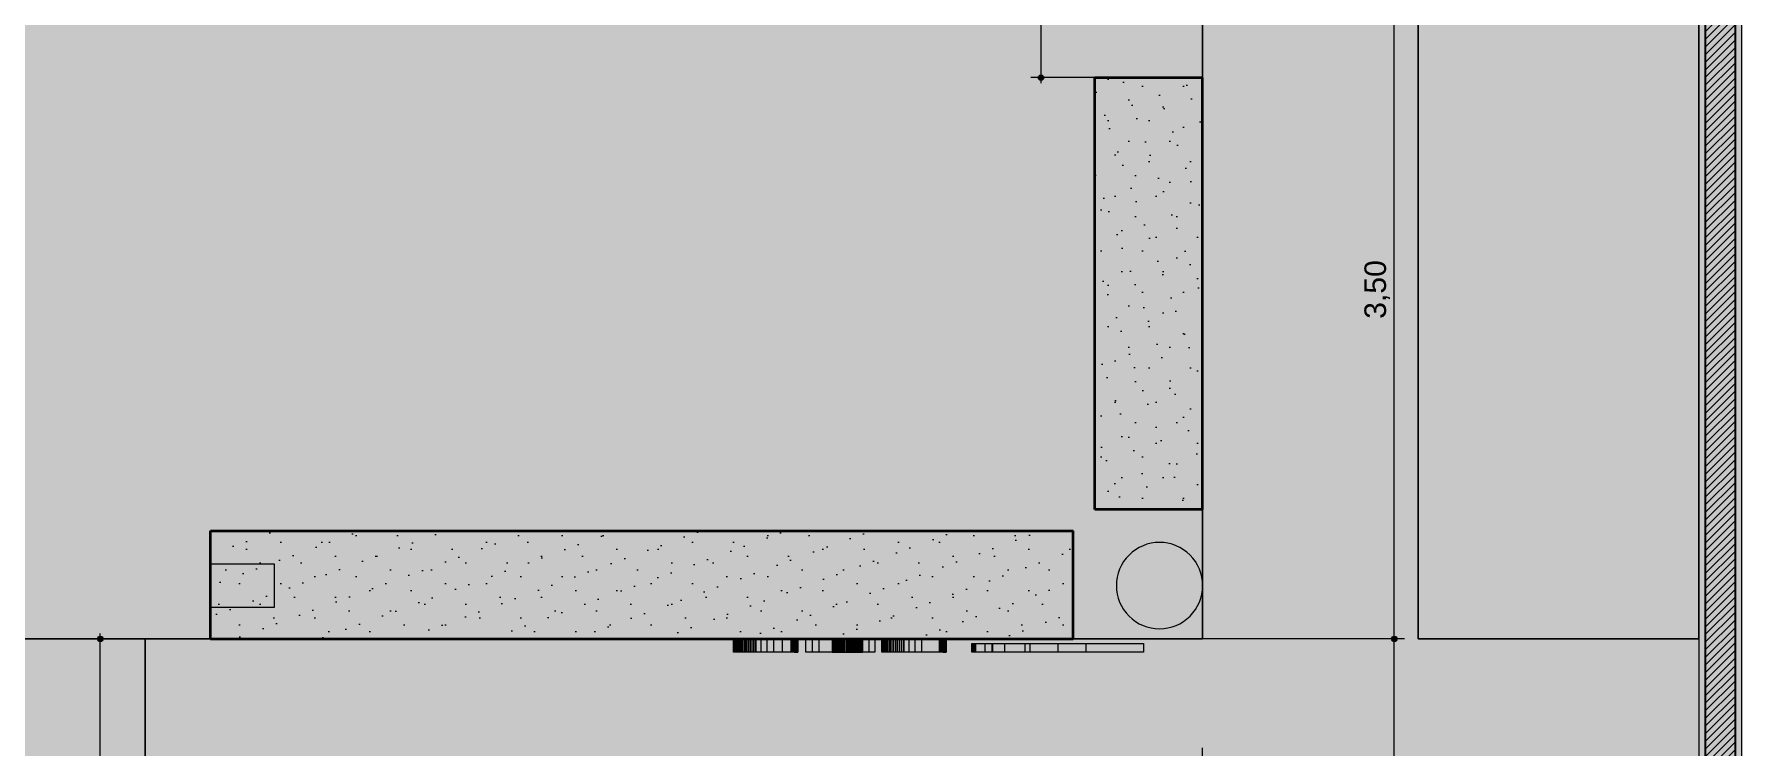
# Model space of a CAD drawing. Header units: metres. Extents: x -77.1 to 22, y -70.6 to -27.7.
# Drawn here: x -49.43 to -41.51, y -60.8 to -57.5 of the extents above; entities that cross this region are included whole.
import ezdxf

# ---------------------------------------------------------------- set-up
doc = ezdxf.new("R2010")
doc.units = ezdxf.units.M
doc.header["$MEASUREMENT"] = 0
for name, color, linetype in [('Concreto moldado in loco_Pilares.IFC Model', 7, 'Continuous'), ('COTAS EXECUTIVO.EXEC', 7, 'Continuous'), ('LAJES.EST', 7, 'Continuous'), ('NOMES.ARQ', 7, 'Continuous'), ('PAREDE CONSTRUIR', 7, 'Continuous'), ('PILARES.EST', 7, 'Continuous'), ('TERRENO.ARQ', 7, 'Continuous')]:
    doc.layers.add(name, color=color, linetype=linetype)
for name, color, linetype, lineweight in [('Concreto moldado in loco_Pilares.IFC Model_Caneta_No__241', 7, 'Continuous', 13), ('Concreto moldado in loco_Pilares.IFC Model_Caneta_No__4', 7, 'Continuous', 20), ('LAJES.EST_Caneta_No__1', 7, 'Continuous', 35), ('LAJES.EST_Caneta_No__241', 7, 'Continuous', 13), ('PAREDE CONSTRUIR_Caneta_No__241', 7, 'Continuous', 13), ('PAREDE CONSTRUIR_Caneta_No__3', 7, 'Continuous', 25), ('PILARES.EST_Caneta_No__4', 7, 'Continuous', 20), ('TERRENO.ARQ_Caneta_No__241', 7, 'Continuous', 13)]:
    doc.layers.add(name, color=color, linetype=linetype, lineweight=lineweight)
for name, color, linetype, lineweight, true_color in [('COTAS EXECUTIVO.EXEC_Caneta_No__25', 7, 'Continuous', 13, 0x982312), ('LAJES.EST_Caneta_No__17', 7, 'Continuous', 0, 0xd4d4d4), ('LAJES.EST_Caneta_No__18', 7, 'Continuous', 0, 0xdfdfdf), ('LAJES.EST_Caneta_No__254', 7, 'Continuous', 0, 0xd1c9ad), ('NOMES.ARQ_Caneta_No__95', 7, 'Continuous', 0, 0xaeaeae), ('ZONA_Caneta_No__56', 7, 'Continuous', 0, 0xffe495)]:
    doc.layers.add(name, color=color, linetype=linetype, lineweight=lineweight, true_color=true_color)
doc.styles.add('ESTILO_GERADO_1', font='arial.ttf')
doc.dimstyles.new('ESTILO_GERADO__1', dxfattribs={"dimtxt": 0.1, "dimasz": 0.0475, "dimexe": 0.18, "dimexo": 0.1, "dimgap": 0, "dimtad": 1, "dimtih": 1, "dimtoh": 1, "dimzin": 0, "dimdsep": 46, "dimtxsty": 'ESTILO_GERADO_1', "dimblk": 'ARROWHEAD_11', "dimblk1": 'ARROWHEAD_11', "dimblk2": 'ARROWHEAD_11', "dimcen": 0.09, "dimclrd": 256, "dimclre": 256, "dimclrt": 256, "dimadec": 0, "dimazin": 0, "dimtfac": 1, "dimtdec": 4, "dimtmove": 0, "dimatfit": 3, "dimfxl": 0, "dimtolj": 1, "dimtzin": 0, "dimarcsym": 0})
doc.dimstyles.new('ESTILO_GERADO__16', dxfattribs={"dimtxt": 0.1, "dimasz": 0.0475, "dimexe": 0.18, "dimexo": 1.170922, "dimgap": 0, "dimtad": 1, "dimzin": 0, "dimdsep": 46, "dimtxsty": 'ESTILO_GERADO_1', "dimblk": 'ARROWHEAD_11', "dimblk1": 'ARROWHEAD_11', "dimblk2": 'ARROWHEAD_11', "dimcen": 0.09, "dimclrd": 256, "dimclre": 256, "dimclrt": 256, "dimadec": 0, "dimazin": 0, "dimtfac": 1, "dimtdec": 4, "dimtmove": 0, "dimatfit": 3, "dimfxl": 0, "dimtolj": 1, "dimtzin": 0, "dimarcsym": 0})
doc.dimstyles.new('ESTILO_GERADO__26', dxfattribs={"dimtxt": 0.1, "dimasz": 0.0475, "dimexe": 0.18, "dimexo": 0.309221, "dimgap": 0, "dimtad": 1, "dimzin": 0, "dimdsep": 46, "dimtxsty": 'ESTILO_GERADO_1', "dimblk": 'ARROWHEAD_11', "dimblk1": 'ARROWHEAD_11', "dimblk2": 'ARROWHEAD_11', "dimcen": 0.09, "dimclrd": 256, "dimclre": 256, "dimclrt": 256, "dimadec": 0, "dimazin": 0, "dimtfac": 1, "dimtdec": 4, "dimtmove": 0, "dimatfit": 3, "dimfxl": 0, "dimtolj": 1, "dimtzin": 0, "dimarcsym": 0})
pattern_1 = [(45, (0, 0.6), (-0.1909188, 0.1909188), [0, -0.18, 0, -0.27]), (110, (0.6, 0.6), (0.253717, 0.09234544), [0, -0.132, 0, -0.228])]

# ---------------------------------------------------------------- blocks, each defined once
blk = doc.blocks.new('BANCO EM CONCRETO')
at = {"layer": 'LAJES.EST_Caneta_No__17', "linetype": 'Continuous', "lineweight": 0, "true_color": 0xd4d4d4}
h = blk.add_hatch(dxfattribs=at)
h.set_pattern_fill('Carpet_0007', color=254, style=0, pattern_type=2)
h.set_pattern_definition([(45, (0, 0.3), (-0.0954594, 0.0954594), [0, -0.09, 0, -0.135]), (110, (0.3, 0.3), (0.1268585, 0.0461727), [0, -0.066, 0, -0.114])])
h.paths.add_polyline_path([(0, 5), (0, 0), (0.5, 0), (0.5, 4.6), (0.5, 5)])
at = {"layer": 'LAJES.EST_Caneta_No__1', "color": 7, "linetype": 'Continuous', "lineweight": 35}
for p, q in [((0, 0), (0, 5)), ((0.5, 5), (0, 5)), ((0.5, 4.6), (0.5, 5)), ((0.5, 0), (0.5, 4.6)), ((0.5, 0), (0, 0))]:
    blk.add_line(p, q, dxfattribs=at)
at = {"layer": 'LAJES.EST_Caneta_No__241', "color": 7, "linetype": 'Continuous', "lineweight": 13, "flags": 128}
blk.add_lwpolyline([(0, 5), (0, 0), (0.5, 0), (0.5, 4.6), (0.5, 5)], close=True, dxfattribs=at)
blk = doc.blocks.new('LOGO SUS SKT proporcional(1)')
at = {"layer": 'NOMES.ARQ_Caneta_No__95', "color": 253, "linetype": 'Continuous', "lineweight": 0, "true_color": 0xaeaeae}
for p, q in [((-0.1514, 1.2082), (-0.1521, 1.2082)), ((-0.1521, 1.2082), (-0.1521, 1.1468)), ((-0.1501, 1.2082), (-0.1514, 1.2082)), ((-0.1514, 1.2082), (-0.1514, 1.1468)), ((-0.148, 1.2082), (-0.1501, 1.2082)), ((-0.1501, 1.2082), (-0.1501, 1.1468)), ((-0.1452, 1.2082), (-0.148, 1.2082)), ((-0.148, 1.2082), (-0.148, 1.1468)), ((-0.1423, 1.2082), (-0.1452, 1.2082)), ((-0.1452, 1.2082), (-0.1452, 1.1468)), ((-0.1389, 1.2082), (-0.1423, 1.2082)), ((-0.1423, 1.2082), (-0.1423, 1.1468)), ((-0.135, 1.2082), (-0.1389, 1.2082)), ((-0.1389, 1.2082), (-0.1389, 1.1468)), ((-0.1306, 1.2082), (-0.135, 1.2082)), ((-0.135, 1.2082), (-0.135, 1.1468)), ((-0.1257, 1.2082), (-0.1306, 1.2082)), ((-0.1306, 1.2082), (-0.1306, 1.1468)), ((-0.1204, 1.2082), (-0.1257, 1.2082)), ((-0.1257, 1.2082), (-0.1257, 1.1468)), ((-0.1147, 1.2082), (-0.1204, 1.2082)), ((-0.1204, 1.2082), (-0.1204, 1.1468)), ((-0.1087, 1.2082), (-0.1147, 1.2082)), ((-0.1147, 1.2082), (-0.1147, 1.1468)), ((-0.1022, 1.2082), (-0.1087, 1.2082)), ((-0.1087, 1.2082), (-0.1087, 1.1468)), ((-0.0955, 1.2082), (-0.1022, 1.2082)), ((-0.1022, 1.2082), (-0.1022, 1.1468)), ((-0.0885, 1.2082), (-0.0955, 1.2082)), ((-0.0955, 1.2082), (-0.0955, 1.1468)), ((-0.0813, 1.2082), (-0.0885, 1.2082)), ((-0.0885, 1.2082), (-0.0885, 1.1468)), ((-0.0739, 1.2082), (-0.0813, 1.2082)), ((-0.0813, 1.2082), (-0.0813, 1.1468)), ((-0.0663, 1.2082), (-0.0739, 1.2082)), ((-0.0739, 1.2082), (-0.0739, 1.1468)), ((-0.0585, 1.2082), (-0.0663, 1.2082)), ((-0.0663, 1.2082), (-0.0663, 1.1468)), ((-0.0507, 1.2082), (-0.0585, 1.2082)), ((-0.0585, 1.2082), (-0.0585, 1.1468)), ((-0.0471, 1.2082), (-0.0507, 1.2082)), ((-0.0507, 1.2082), (-0.0507, 1.1468)), ((-0.0239, 1.2082), (-0.0471, 1.2082)), ((-0.0471, 1.2082), (-0.0471, 1.1468)), ((0.003, 1.2082), (-0.0239, 1.2082)), ((-0.0239, 1.2082), (-0.0239, 1.1468)), ((0.034, 1.2082), (0.003, 1.2082)), ((0.003, 1.2082), (0.003, 1.1468)), ((0.034, 1.2082), (0.034, 1.1468)), ((0.074, 1.2082), (0.034, 1.2082)), ((0.1139, 1.2082), (0.074, 1.2082)), ((0.074, 1.2082), (0.074, 1.1468)), ((0.1148, 1.2082), (0.1139, 1.2082)), ((0.1139, 1.1468), (0.1139, 1.2082)), ((0.1148, 1.1468), (0.1148, 1.2082)), ((0.1186, 1.2082), (0.1148, 1.2082)), ((0.1186, 1.1468), (0.1186, 1.2082)), ((0.1239, 1.2082), (0.1186, 1.2082)), ((0.1239, 1.1468), (0.1239, 1.2082)), ((0.1287, 1.2082), (0.1239, 1.2082)), ((0.1287, 1.2082), (0.1329, 1.2082)), ((0.1287, 1.1468), (0.1287, 1.2082)), ((0.1329, 1.2082), (0.1364, 1.2082)), ((0.1329, 1.1468), (0.1329, 1.2082)), ((0.1364, 1.2082), (0.1393, 1.2082)), ((0.1364, 1.1468), (0.1364, 1.2082)), ((0.1393, 1.2082), (0.1422, 1.2082)), ((0.1393, 1.1468), (0.1393, 1.2082)), ((0.1422, 1.2082), (0.1441, 1.2082)), ((0.1422, 1.1468), (0.1422, 1.2082)), ((0.1441, 1.2082), (0.1449, 1.2082)), ((0.1441, 1.1468), (0.1441, 1.2082)), ((0.1449, 1.1468), (0.1449, 1.2082)), ((0.2133, 1.2082), (0.1824, 1.2082)), ((0.1824, 1.2082), (0.1824, 1.1468)), ((0.2433, 1.2082), (0.2133, 1.2082)), ((0.2133, 1.2082), (0.2133, 1.1468)), ((0.2433, 1.1468), (0.2433, 1.2082)), ((0.3042, 1.2082), (0.2433, 1.2082)), ((0.3042, 1.1468), (0.3042, 1.2082)), ((0.3046, 1.2082), (0.3042, 1.2082)), ((0.3046, 1.2082), (0.3051, 1.2082)), ((0.3046, 1.1468), (0.3046, 1.2082)), ((0.3051, 1.2082), (0.31, 1.2082)), ((0.3051, 1.1468), (0.3051, 1.2082)), ((0.31, 1.2082), (0.3123, 1.2082)), ((0.31, 1.1468), (0.31, 1.2082)), ((0.3123, 1.2082), (0.3148, 1.2082)), ((0.3123, 1.1468), (0.3123, 1.2082)), ((0.3148, 1.2082), (0.3177, 1.2082)), ((0.3148, 1.1468), (0.3148, 1.2082)), ((0.3177, 1.2082), (0.3208, 1.2082)), ((0.3177, 1.1468), (0.3177, 1.2082)), ((0.3208, 1.2082), (0.3242, 1.2082)), ((0.3208, 1.1468), (0.3208, 1.2082)), ((0.3242, 1.2082), (0.3278, 1.2082)), ((0.3242, 1.1468), (0.3242, 1.2082)), ((0.3278, 1.2082), (0.3317, 1.2082)), ((0.3278, 1.1468), (0.3278, 1.2082)), ((0.3317, 1.2082), (0.3358, 1.2082)), ((0.3317, 1.1468), (0.3317, 1.2082)), ((0.3358, 1.2082), (0.3401, 1.2082)), ((0.3358, 1.1468), (0.3358, 1.2082)), ((0.3401, 1.2082), (0.3446, 1.2082)), ((0.3401, 1.1468), (0.3401, 1.2082)), ((0.3446, 1.2082), (0.3493, 1.2082)), ((0.3446, 1.1468), (0.3446, 1.2082)), ((0.3493, 1.2082), (0.354, 1.2082)), ((0.3493, 1.1468), (0.3493, 1.2082)), ((0.354, 1.2082), (0.3607, 1.2082)), ((0.354, 1.1468), (0.354, 1.2082)), ((0.3607, 1.2082), (0.3675, 1.2082)), ((0.3607, 1.1468), (0.3607, 1.2082)), ((0.3675, 1.2082), (0.3744, 1.2082)), ((0.3675, 1.1468), (0.3675, 1.2082)), ((0.3744, 1.2082), (0.3803, 1.2082)), ((0.3744, 1.1468), (0.3744, 1.2082)), ((0.3803, 1.2082), (0.3862, 1.2082)), ((0.3803, 1.2082), (0.3803, 1.1468)), ((0.3862, 1.2082), (0.392, 1.2082)), ((0.3862, 1.2082), (0.3862, 1.1468)), ((0.392, 1.2082), (0.3977, 1.2082)), ((0.392, 1.2082), (0.392, 1.1468)), ((0.3977, 1.2082), (0.4031, 1.2082)), ((0.3977, 1.2082), (0.3977, 1.1468)), ((0.4031, 1.2082), (0.4084, 1.2082)), ((0.4031, 1.2082), (0.4031, 1.1468)), ((0.4084, 1.2082), (0.4134, 1.2082)), ((0.4084, 1.2082), (0.4084, 1.1468)), ((0.4134, 1.2082), (0.4183, 1.2082)), ((0.4134, 1.2082), (0.4134, 1.1468)), ((0.4183, 1.2082), (0.4219, 1.2082)), ((0.4183, 1.2082), (0.4183, 1.1468)), ((0.4219, 1.2082), (0.4252, 1.2082)), ((0.4219, 1.2082), (0.4219, 1.1468)), ((0.4252, 1.2082), (0.4284, 1.2082)), ((0.4252, 1.2082), (0.4252, 1.1468)), ((0.4284, 1.2082), (0.4314, 1.2082)), ((0.4284, 1.2082), (0.4284, 1.1468)), ((0.4314, 1.2082), (0.4342, 1.2082)), ((0.4314, 1.2082), (0.4314, 1.1468)), ((0.4342, 1.2082), (0.4366, 1.2082)), ((0.4342, 1.2082), (0.4342, 1.1468)), ((0.4366, 1.2082), (0.4388, 1.2082)), ((0.4366, 1.2082), (0.4366, 1.1468)), ((0.4388, 1.2082), (0.4408, 1.2082)), ((0.4388, 1.2082), (0.4388, 1.1468)), ((0.4408, 1.2082), (0.4424, 1.2082)), ((0.4408, 1.2082), (0.4408, 1.1468)), ((0.4424, 1.2082), (0.4438, 1.2082)), ((0.4424, 1.2082), (0.4424, 1.1468)), ((0.4438, 1.2082), (0.4445, 1.2082)), ((0.4438, 1.2082), (0.4438, 1.1468)), ((0.4445, 1.2082), (0.445, 1.2082)), ((0.4445, 1.2082), (0.4445, 1.1468)), ((0.445, 1.2082), (0.4452, 1.2082)), ((0.445, 1.2082), (0.445, 1.1468)), ((0.4452, 1.2082), (0.4458, 1.2082)), ((0.4452, 1.2082), (0.4452, 1.1468)), ((0.4458, 1.2082), (0.4462, 1.2082)), ((0.4458, 1.2082), (0.4458, 1.1468)), ((0.4463, 1.2082), (0.4462, 1.2082)), ((0.4462, 1.2082), (0.4462, 1.1468)), ((0.4744, 1.2082), (0.4463, 1.2082)), ((0.4463, 1.2082), (0.4463, 1.1468)), ((0.4744, 1.1468), (0.4744, 1.2082)), ((0.5024, 1.2082), (0.4744, 1.2082)), ((0.5024, 1.1468), (0.5024, 1.2082)), ((0.5357, 1.2082), (0.5355, 1.2082)), ((0.5355, 1.2082), (0.5355, 1.1468)), ((0.5363, 1.2082), (0.5357, 1.2082)), ((0.5357, 1.2082), (0.5357, 1.1468)), ((0.5375, 1.2082), (0.5363, 1.2082)), ((0.5363, 1.2082), (0.5363, 1.1468)), ((0.539, 1.2082), (0.5375, 1.2082)), ((0.5375, 1.2082), (0.5375, 1.1468)), ((0.541, 1.2082), (0.539, 1.2082)), ((0.539, 1.2082), (0.539, 1.1468)), ((0.5467, 1.2082), (0.541, 1.2082)), ((0.541, 1.2082), (0.541, 1.1468)), ((0.5511, 1.2082), (0.5467, 1.2082)), ((0.5467, 1.2082), (0.5467, 1.1468)), ((0.5563, 1.2082), (0.5511, 1.2082)), ((0.5511, 1.2082), (0.5511, 1.1468)), ((0.5621, 1.2082), (0.5563, 1.2082)), ((0.5563, 1.2082), (0.5563, 1.1468)), ((0.5686, 1.2082), (0.5621, 1.2082)), ((0.5621, 1.2082), (0.5621, 1.1468)), ((0.5757, 1.2082), (0.5686, 1.2082)), ((0.5686, 1.2082), (0.5686, 1.1468)), ((0.5833, 1.2082), (0.5757, 1.2082)), ((0.5757, 1.2082), (0.5757, 1.1468)), ((0.5913, 1.2082), (0.5833, 1.2082)), ((0.5833, 1.2082), (0.5833, 1.1468)), ((0.5997, 1.2082), (0.5913, 1.2082)), ((0.5913, 1.2082), (0.5913, 1.1468)), ((0.6085, 1.2082), (0.5997, 1.2082)), ((0.5997, 1.2082), (0.5997, 1.1468)), ((0.6174, 1.2082), (0.6085, 1.2082)), ((0.6085, 1.2082), (0.6085, 1.1468)), ((0.6265, 1.2082), (0.6174, 1.2082)), ((0.6174, 1.2082), (0.6174, 1.1468)), ((0.6358, 1.2082), (0.6265, 1.2082)), ((0.6265, 1.2082), (0.6265, 1.1468)), ((0.6394, 1.2082), (0.6358, 1.2082)), ((0.6358, 1.2082), (0.6358, 1.1468)), ((0.6626, 1.2082), (0.6394, 1.2082)), ((0.6394, 1.2082), (0.6394, 1.1468)), ((0.6895, 1.2082), (0.6626, 1.2082)), ((0.6626, 1.2082), (0.6626, 1.1468)), ((0.7205, 1.2082), (0.6895, 1.2082)), ((0.6895, 1.2082), (0.6895, 1.1468)), ((0.8004, 1.2082), (0.7205, 1.2082)), ((0.7205, 1.2082), (0.7205, 1.1468)), ((0.8009, 1.2082), (0.8004, 1.2082)), ((0.8004, 1.1468), (0.8004, 1.2082)), ((0.8009, 1.1468), (0.8009, 1.2082)), ((0.8061, 1.2082), (0.8009, 1.2082)), ((0.8061, 1.1468), (0.8061, 1.2082)), ((0.8108, 1.2082), (0.8061, 1.2082)), ((0.8108, 1.1468), (0.8108, 1.2082)), ((0.8154, 1.2082), (0.8108, 1.2082)), ((0.8154, 1.1468), (0.8154, 1.2082)), ((0.8194, 1.2082), (0.8154, 1.2082)), ((0.8194, 1.2082), (0.8229, 1.2082)), ((0.8194, 1.1468), (0.8194, 1.2082)), ((0.8229, 1.2082), (0.8275, 1.2082)), ((0.8229, 1.1468), (0.8229, 1.2082)), ((0.8275, 1.2082), (0.8309, 1.2082)), ((0.8275, 1.1468), (0.8275, 1.2082)), ((0.8309, 1.2082), (0.8322, 1.2082)), ((0.8309, 1.1468), (0.8309, 1.2082)), ((0.8322, 1.2082), (0.8329, 1.2082)), ((0.8322, 1.1468), (0.8322, 1.2082)), ((0.8329, 1.2082), (0.8337, 1.2082)), ((0.8329, 1.1468), (0.8329, 1.2082)), ((0.8337, 1.1468), (0.8337, 1.2082)), ((0.952, 1.2082), (0.9521, 1.2082)), ((0.952, 1.2082), (0.952, 1.2082)), ((0.9522, 1.2082), (0.9521, 1.2082)), ((0.9523, 1.2082), (0.9522, 1.2082)), ((0.9524, 1.2082), (0.9523, 1.2082)), ((0.9573, 1.2082), (0.9524, 1.2082)), ((0.9524, 1.2082), (0.9524, 1.1676)), ((0.9573, 1.1676), (0.9573, 1.2082)), ((0.9628, 1.2082), (0.9573, 1.2082)), ((0.9694, 1.2082), (0.9628, 1.2082)), ((0.9628, 1.1676), (0.9628, 1.2082)), ((1.0122, 1.2082), (0.9694, 1.2082)), ((0.9694, 1.1676), (0.9694, 1.2082)), ((1.0122, 1.1676), (1.0122, 1.2082)), ((1.0473, 1.2082), (1.0122, 1.2082)), ((1.0473, 1.2082), (1.0473, 1.2082)), ((1.0473, 1.2082), (1.0473, 1.1676)), ((1.0473, 1.2082), (1.0473, 1.2082)), ((1.0473, 1.2082), (1.0473, 1.1676)), ((1.0473, 1.2082), (1.0473, 1.2082)), ((1.0473, 1.2082), (1.0473, 1.1676)), ((1.0473, 1.2082), (1.0473, 1.2082)), ((1.0473, 1.2082), (1.0473, 1.1676)), ((1.0474, 1.2082), (1.0473, 1.2082)), ((1.0473, 1.2082), (1.0473, 1.1676)), ((1.0474, 1.2082), (1.0474, 1.2082)), ((1.0474, 1.2082), (1.0474, 1.1676)), ((1.0474, 1.2082), (1.0474, 1.2082)), ((1.0474, 1.2082), (1.0474, 1.1676)), ((1.0474, 1.2082), (1.0474, 1.2082)), ((1.0474, 1.2082), (1.0474, 1.1676)), ((1.0474, 1.2082), (1.0474, 1.2082)), ((1.0474, 1.2082), (1.0474, 1.1676)), ((1.0475, 1.2082), (1.0474, 1.2082)), ((1.0474, 1.2082), (1.0474, 1.1676)), ((1.0474, 1.2082), (1.0474, 1.2082)), ((1.0474, 1.2082), (1.0474, 1.1676)), ((1.0475, 1.2082), (1.0475, 1.2082)), ((1.0475, 1.2082), (1.0475, 1.1676)), ((1.0475, 1.2082), (1.0475, 1.2082)), ((1.0475, 1.2082), (1.0475, 1.1676)), ((1.0476, 1.2082), (1.0475, 1.2082)), ((1.0475, 1.2082), (1.0475, 1.1676)), ((1.0475, 1.2082), (1.0475, 1.2082)), ((1.0475, 1.2082), (1.0475, 1.1676)), ((1.0475, 1.2082), (1.0475, 1.2082)), ((1.0475, 1.2082), (1.0475, 1.1676)), ((1.0477, 1.2082), (1.0476, 1.2082)), ((1.0476, 1.2082), (1.0476, 1.1676)), ((1.0476, 1.2082), (1.0476, 1.2082)), ((1.0476, 1.2082), (1.0476, 1.1676)), ((1.0476, 1.2082), (1.0476, 1.2082)), ((1.0476, 1.2082), (1.0476, 1.1676)), ((1.0476, 1.1676), (1.0476, 1.2082)), ((1.0476, 1.2082), (1.0476, 1.2082)), ((1.1053, 1.2082), (1.0477, 1.2082)), ((1.0477, 1.2082), (1.0477, 1.1676)), ((1.2003, 1.2082), (1.1053, 1.2082)), ((1.1053, 1.2082), (1.1053, 1.1676)), ((1.2227, 1.2082), (1.2003, 1.2082)), ((1.2003, 1.2082), (1.2003, 1.1676)), ((1.3519, 1.2082), (1.2227, 1.2082)), ((1.2227, 1.2082), (1.2227, 1.1676)), ((1.3519, 1.1676), (1.3519, 1.2082)), ((1.4812, 1.2082), (1.3519, 1.2082)), ((1.4812, 1.1676), (1.4812, 1.2082)), ((1.7479, 1.2082), (1.4812, 1.2082)), ((1.7479, 1.1676), (1.7479, 1.2082)), ((-0.1521, 1.1468), (-0.1514, 1.1468)), ((-0.1514, 1.1468), (-0.1501, 1.1468)), ((-0.1501, 1.1468), (-0.148, 1.1468)), ((-0.148, 1.1468), (-0.1452, 1.1468)), ((-0.1452, 1.1468), (-0.1423, 1.1468)), ((-0.1423, 1.1468), (-0.1389, 1.1468)), ((-0.1389, 1.1468), (-0.135, 1.1468)), ((-0.135, 1.1468), (-0.1306, 1.1468)), ((-0.1306, 1.1468), (-0.1257, 1.1468)), ((-0.1257, 1.1468), (-0.1204, 1.1468)), ((-0.1204, 1.1468), (-0.1147, 1.1468)), ((-0.1147, 1.1468), (-0.1087, 1.1468)), ((-0.1087, 1.1468), (-0.1022, 1.1468)), ((-0.1022, 1.1468), (-0.0955, 1.1468)), ((-0.0955, 1.1468), (-0.0885, 1.1468)), ((-0.0885, 1.1468), (-0.0813, 1.1468)), ((-0.0813, 1.1468), (-0.0739, 1.1468)), ((-0.0739, 1.1468), (-0.0663, 1.1468)), ((-0.0663, 1.1468), (-0.0585, 1.1468)), ((-0.0585, 1.1468), (-0.0507, 1.1468)), ((-0.0507, 1.1468), (-0.0471, 1.1468)), ((-0.0471, 1.1468), (-0.0239, 1.1468)), ((-0.0239, 1.1468), (0.003, 1.1468)), ((0.003, 1.1468), (0.034, 1.1468)), ((0.034, 1.1468), (0.074, 1.1468)), ((0.074, 1.1468), (0.1139, 1.1468)), ((0.1139, 1.1468), (0.1148, 1.1468)), ((0.1148, 1.1468), (0.1186, 1.1468)), ((0.1186, 1.1468), (0.1239, 1.1468)), ((0.1239, 1.1468), (0.1287, 1.1468)), ((0.1329, 1.1468), (0.1287, 1.1468)), ((0.1364, 1.1468), (0.1329, 1.1468)), ((0.1393, 1.1468), (0.1364, 1.1468)), ((0.1422, 1.1468), (0.1393, 1.1468)), ((0.1441, 1.1468), (0.1422, 1.1468)), ((0.1449, 1.1468), (0.1441, 1.1468)), ((0.1824, 1.1468), (0.2133, 1.1468)), ((0.2133, 1.1468), (0.2433, 1.1468)), ((0.2433, 1.1468), (0.3042, 1.1468)), ((0.3042, 1.1468), (0.3046, 1.1468)), ((0.3051, 1.1468), (0.3046, 1.1468)), ((0.31, 1.1468), (0.3051, 1.1468)), ((0.3123, 1.1468), (0.31, 1.1468)), ((0.3148, 1.1468), (0.3123, 1.1468)), ((0.3177, 1.1468), (0.3148, 1.1468)), ((0.3208, 1.1468), (0.3177, 1.1468)), ((0.3242, 1.1468), (0.3208, 1.1468)), ((0.3278, 1.1468), (0.3242, 1.1468)), ((0.3317, 1.1468), (0.3278, 1.1468)), ((0.3358, 1.1468), (0.3317, 1.1468)), ((0.3401, 1.1468), (0.3358, 1.1468)), ((0.3446, 1.1468), (0.3401, 1.1468)), ((0.3493, 1.1468), (0.3446, 1.1468)), ((0.354, 1.1468), (0.3493, 1.1468)), ((0.3607, 1.1468), (0.354, 1.1468)), ((0.3675, 1.1468), (0.3607, 1.1468)), ((0.3744, 1.1468), (0.3675, 1.1468)), ((0.3803, 1.1468), (0.3744, 1.1468)), ((0.3862, 1.1468), (0.3803, 1.1468)), ((0.392, 1.1468), (0.3862, 1.1468)), ((0.3977, 1.1468), (0.392, 1.1468)), ((0.4031, 1.1468), (0.3977, 1.1468)), ((0.4084, 1.1468), (0.4031, 1.1468)), ((0.4134, 1.1468), (0.4084, 1.1468)), ((0.4183, 1.1468), (0.4134, 1.1468)), ((0.4219, 1.1468), (0.4183, 1.1468)), ((0.4252, 1.1468), (0.4219, 1.1468)), ((0.4284, 1.1468), (0.4252, 1.1468)), ((0.4314, 1.1468), (0.4284, 1.1468)), ((0.4342, 1.1468), (0.4314, 1.1468)), ((0.4366, 1.1468), (0.4342, 1.1468)), ((0.4388, 1.1468), (0.4366, 1.1468)), ((0.4408, 1.1468), (0.4388, 1.1468)), ((0.4424, 1.1468), (0.4408, 1.1468)), ((0.4438, 1.1468), (0.4424, 1.1468)), ((0.4445, 1.1468), (0.4438, 1.1468)), ((0.445, 1.1468), (0.4445, 1.1468)), ((0.4452, 1.1468), (0.445, 1.1468)), ((0.4458, 1.1468), (0.4452, 1.1468)), ((0.4462, 1.1468), (0.4458, 1.1468)), ((0.4462, 1.1468), (0.4463, 1.1468)), ((0.4463, 1.1468), (0.4744, 1.1468)), ((0.4744, 1.1468), (0.5024, 1.1468)), ((0.5355, 1.1468), (0.5357, 1.1468)), ((0.5357, 1.1468), (0.5363, 1.1468)), ((0.5363, 1.1468), (0.5375, 1.1468)), ((0.5375, 1.1468), (0.539, 1.1468)), ((0.539, 1.1468), (0.541, 1.1468)), ((0.541, 1.1468), (0.5467, 1.1468)), ((0.5467, 1.1468), (0.5511, 1.1468)), ((0.5511, 1.1468), (0.5563, 1.1468)), ((0.5563, 1.1468), (0.5621, 1.1468)), ((0.5621, 1.1468), (0.5686, 1.1468)), ((0.5686, 1.1468), (0.5757, 1.1468)), ((0.5757, 1.1468), (0.5833, 1.1468)), ((0.5833, 1.1468), (0.5913, 1.1468)), ((0.5913, 1.1468), (0.5997, 1.1468)), ((0.5997, 1.1468), (0.6085, 1.1468)), ((0.6085, 1.1468), (0.6174, 1.1468)), ((0.6174, 1.1468), (0.6265, 1.1468)), ((0.6265, 1.1468), (0.6358, 1.1468)), ((0.6358, 1.1468), (0.6394, 1.1468)), ((0.6394, 1.1468), (0.6626, 1.1468)), ((0.6626, 1.1468), (0.6895, 1.1468)), ((0.6895, 1.1468), (0.7205, 1.1468)), ((0.7205, 1.1468), (0.8004, 1.1468)), ((0.8004, 1.1468), (0.8009, 1.1468)), ((0.8009, 1.1468), (0.8061, 1.1468)), ((0.8061, 1.1468), (0.8108, 1.1468)), ((0.8108, 1.1468), (0.8154, 1.1468)), ((0.8154, 1.1468), (0.8194, 1.1468)), ((0.8229, 1.1468), (0.8194, 1.1468)), ((0.8275, 1.1468), (0.8229, 1.1468)), ((0.8309, 1.1468), (0.8275, 1.1468)), ((0.8322, 1.1468), (0.8309, 1.1468)), ((0.8329, 1.1468), (0.8322, 1.1468)), ((0.8337, 1.1468), (0.8329, 1.1468)), ((0.9524, 1.1676), (0.9573, 1.1676)), ((0.9573, 1.1676), (0.9628, 1.1676)), ((0.9628, 1.1676), (0.9694, 1.1676)), ((0.9694, 1.1676), (1.0122, 1.1676)), ((1.0122, 1.1676), (1.0473, 1.1676)), ((1.0473, 1.1676), (1.0473, 1.1676)), ((1.0473, 1.1676), (1.0473, 1.1676)), ((1.0473, 1.1676), (1.0473, 1.1676)), ((1.0473, 1.1676), (1.0473, 1.1676)), ((1.0473, 1.1676), (1.0474, 1.1676)), ((1.0474, 1.1676), (1.0474, 1.1676)), ((1.0474, 1.1676), (1.0474, 1.1676)), ((1.0474, 1.1676), (1.0474, 1.1676)), ((1.0474, 1.1676), (1.0474, 1.1676)), ((1.0474, 1.1676), (1.0475, 1.1676)), ((1.0474, 1.1676), (1.0474, 1.1676)), ((1.0475, 1.1676), (1.0475, 1.1676)), ((1.0475, 1.1676), (1.0475, 1.1676)), ((1.0475, 1.1676), (1.0476, 1.1676)), ((1.0475, 1.1676), (1.0475, 1.1676)), ((1.0475, 1.1676), (1.0475, 1.1676)), ((1.0476, 1.1676), (1.0477, 1.1676)), ((1.0476, 1.1676), (1.0476, 1.1676)), ((1.0476, 1.1676), (1.0476, 1.1676)), ((1.0476, 1.1676), (1.0476, 1.1676)), ((1.0477, 1.1676), (1.1053, 1.1676)), ((1.1053, 1.1676), (1.2003, 1.1676)), ((1.2003, 1.1676), (1.2227, 1.1676)), ((1.2227, 1.1676), (1.3519, 1.1676)), ((1.3519, 1.1676), (1.4812, 1.1676)), ((1.4812, 1.1676), (1.7479, 1.1676))]:
    blk.add_line(p, q, dxfattribs=at)
blk = doc.blocks.new('*D634')
at = {"layer": 'COTAS EXECUTIVO.EXEC_Caneta_No__25', "linetype": 'Continuous', "lineweight": 13, "true_color": 0x982312}
for points in [[(-43.1378, -60.3006), (-43.1369, -60.3054), (-43.1342, -60.3094), (-43.1301, -60.3121), (-43.1253, -60.3131), (-43.1205, -60.3121), (-43.1165, -60.3094), (-43.1138, -60.3054), (-43.1128, -60.3006), (-43.1138, -60.2958), (-43.1165, -60.2917), (-43.1205, -60.289), (-43.1253, -60.2881), (-43.1301, -60.289), (-43.1342, -60.2917), (-43.1369, -60.2958)], [(-43.1378, -67.1016), (-43.1369, -67.1064), (-43.1342, -67.1104), (-43.1301, -67.1131), (-43.1253, -67.1141), (-43.1205, -67.1131), (-43.1165, -67.1104), (-43.1138, -67.1064), (-43.1128, -67.1016), (-43.1138, -67.0968), (-43.1165, -67.0927), (-43.1205, -67.09), (-43.1253, -67.0891), (-43.1301, -67.09), (-43.1342, -67.0927), (-43.1369, -67.0968)]]:
    blk.add_hatch(color=24, dxfattribs=at).paths.add_polyline_path(points)
at = {"layer": 'COTAS EXECUTIVO.EXEC_Caneta_No__25', "color": 24, "linetype": 'Continuous', "lineweight": 13, "true_color": 0x982312}
for p, q in [((-43.1378, -60.3006), (-44.2963, -60.3006)), ((-43.1253, -67.0891), (-43.1253, -60.3131)), ((-43.0785, -60.3006), (-43.1128, -60.3006)), ((-43.1378, -67.1016), (-44.2963, -67.1016)), ((-43.1253, -67.1266), (-43.1253, -67.1141)), ((-43.0785, -67.1016), (-43.1128, -67.1016))]:
    blk.add_line(p, q, dxfattribs=at)
for centre in [(-43.1253, -60.3006), (-43.1253, -67.1016)]:
    blk.add_circle(centre, 0.0125, dxfattribs=at)
at = {"layer": 'COTAS EXECUTIVO.EXEC_Caneta_No__25', "color": 24, "lineweight": 13, "true_color": 0x982312, "insert": (-43.1453, -63.8345), "char_height": 0.1, "attachment_point": 7, "rotation": 90, "style": 'ESTILO_GERADO_1'}
blk.add_mtext('\\A1;{\\pql;\\fArial|b0|i0|c0|p0;\\W1.000000;6,80}', dxfattribs=at)
blk = doc.blocks.new('ARROWHEAD_11')
at = {"color": 0, "linetype": 'Continuous', "lineweight": 0}
blk.add_line((0, 0), (-1, 0), dxfattribs=at)
at = {"color": 0, "linetype": 'Continuous', "lineweight": 0, "const_width": 0.25, "flags": 128}
blk.add_lwpolyline([(-0.125, 0, 1), (0.125, 0, 1)], format="xyb", close=True, dxfattribs=at)
blk = doc.blocks.new('*D635')
at = {"layer": 'COTAS EXECUTIVO.EXEC_Caneta_No__25', "linetype": 'Continuous', "lineweight": 13, "true_color": 0x982312}
for points in [[(-43.1378, -56.8006), (-43.1369, -56.8054), (-43.1342, -56.8094), (-43.1301, -56.8121), (-43.1253, -56.8131), (-43.1205, -56.8121), (-43.1165, -56.8094), (-43.1138, -56.8054), (-43.1128, -56.8006), (-43.1138, -56.7958), (-43.1165, -56.7917), (-43.1205, -56.789), (-43.1253, -56.7881), (-43.1301, -56.789), (-43.1342, -56.7917), (-43.1369, -56.7958)], [(-43.1378, -60.3006), (-43.1369, -60.3054), (-43.1342, -60.3094), (-43.1301, -60.3121), (-43.1253, -60.3131), (-43.1205, -60.3121), (-43.1165, -60.3094), (-43.1138, -60.3054), (-43.1128, -60.3006), (-43.1138, -60.2958), (-43.1165, -60.2917), (-43.1205, -60.289), (-43.1253, -60.2881), (-43.1301, -60.289), (-43.1342, -60.2917), (-43.1369, -60.2958)]]:
    blk.add_hatch(color=24, dxfattribs=at).paths.add_polyline_path(points)
at = {"layer": 'COTAS EXECUTIVO.EXEC_Caneta_No__25', "color": 24, "linetype": 'Continuous', "lineweight": 13, "true_color": 0x982312}
for p, q in [((-43.1378, -56.8006), (-44.2963, -56.8006)), ((-43.1253, -60.2881), (-43.1253, -56.8131)), ((-43.0785, -56.8006), (-43.1128, -56.8006)), ((-43.1378, -60.3006), (-44.2963, -60.3006)), ((-43.0785, -60.3006), (-43.1128, -60.3006))]:
    blk.add_line(p, q, dxfattribs=at)
for centre in [(-43.1253, -56.8006), (-43.1253, -60.3006)]:
    blk.add_circle(centre, 0.0125, dxfattribs=at)
at = {"layer": 'COTAS EXECUTIVO.EXEC_Caneta_No__25', "color": 24, "lineweight": 13, "true_color": 0x982312, "char_height": 0.1, "attachment_point": 7, "rotation": 90, "style": 'ESTILO_GERADO_1'}
for s, insert in [('\\A1;{\\pql;\\fArial|b0|i0|c0|p0;\\W1.000000;0,20}', (-43.1453, -57.08)), ('\\A1;{\\pql;\\fArial|b0|i0|c0|p0;\\W1.000000;3,50}', (-43.1453, -58.8175))]:
    blk.add_mtext(s, dxfattribs=dict(at, insert=insert))
blk = doc.blocks.new('*D732')
at = {"layer": 'COTAS EXECUTIVO.EXEC_Caneta_No__25', "linetype": 'Continuous', "lineweight": 13, "true_color": 0x982312}
for points in [[(-44.7759, -56.8006), (-44.7749, -56.8054), (-44.7722, -56.8094), (-44.7682, -56.8121), (-44.7634, -56.8131), (-44.7586, -56.8121), (-44.7546, -56.8094), (-44.7518, -56.8054), (-44.7509, -56.8006), (-44.7518, -56.7958), (-44.7546, -56.7917), (-44.7586, -56.789), (-44.7634, -56.7881), (-44.7682, -56.789), (-44.7722, -56.7917), (-44.7749, -56.7958)], [(-44.7759, -57.6999), (-44.7749, -57.7047), (-44.7722, -57.7087), (-44.7682, -57.7114), (-44.7634, -57.7124), (-44.7586, -57.7114), (-44.7546, -57.7087), (-44.7518, -57.7047), (-44.7509, -57.6999), (-44.7518, -57.6951), (-44.7546, -57.691), (-44.7586, -57.6883), (-44.7634, -57.6874), (-44.7682, -57.6883), (-44.7722, -57.691), (-44.7749, -57.6951)]]:
    blk.add_hatch(color=24, dxfattribs=at).paths.add_polyline_path(points)
at = {"layer": 'COTAS EXECUTIVO.EXEC_Caneta_No__25', "color": 24, "linetype": 'Continuous', "lineweight": 13, "true_color": 0x982312}
for p, q in [((-44.7759, -56.8006), (-44.8103, -56.8006)), ((-44.7634, -56.7881), (-44.7634, -56.7756)), ((-44.7634, -57.6874), (-44.7634, -56.8131)), ((-44.4542, -56.8006), (-44.7509, -56.8006)), ((-44.7759, -57.6999), (-44.8103, -57.6999)), ((-44.7634, -57.7249), (-44.7634, -57.7124)), ((-44.4542, -57.6999), (-44.7509, -57.6999))]:
    blk.add_line(p, q, dxfattribs=at)
for centre in [(-44.7634, -56.8006), (-44.7634, -57.6999)]:
    blk.add_circle(centre, 0.0125, dxfattribs=at)
at = {"layer": 'COTAS EXECUTIVO.EXEC_Caneta_No__25', "color": 24, "lineweight": 13, "true_color": 0x982312, "insert": (-44.7834, -57.3837), "char_height": 0.1, "attachment_point": 7, "rotation": 90, "style": 'ESTILO_GERADO_1'}
blk.add_mtext('\\A1;{\\pql;\\fArial|b0|i0|c0|p0;\\W1.000000;0,90}', dxfattribs=at)
blk = doc.blocks.new('*D824')
at = {"layer": 'COTAS EXECUTIVO.EXEC_Caneta_No__25', "linetype": 'Continuous', "lineweight": 13, "true_color": 0x982312}
for points in [[(-56.5265, -60.9047), (-56.5256, -60.9095), (-56.5229, -60.9136), (-56.5188, -60.9163), (-56.514, -60.9172), (-56.5093, -60.9163), (-56.5052, -60.9136), (-56.5025, -60.9095), (-56.5015, -60.9047), (-56.5025, -60.8999), (-56.5052, -60.8959), (-56.5093, -60.8932), (-56.514, -60.8922), (-56.5188, -60.8932), (-56.5229, -60.8959), (-56.5256, -60.8999)], [(-44.0265, -60.9047), (-44.0256, -60.9095), (-44.0229, -60.9136), (-44.0188, -60.9163), (-44.014, -60.9172), (-44.0093, -60.9163), (-44.0052, -60.9136), (-44.0025, -60.9095), (-44.0015, -60.9047), (-44.0025, -60.8999), (-44.0052, -60.8959), (-44.0093, -60.8932), (-44.014, -60.8922), (-44.0188, -60.8932), (-44.0229, -60.8959), (-44.0256, -60.8999)]]:
    blk.add_hatch(color=24, dxfattribs=at).paths.add_polyline_path(points)
at = {"layer": 'COTAS EXECUTIVO.EXEC_Caneta_No__25', "color": 24, "linetype": 'Continuous', "lineweight": 13, "true_color": 0x982312}
for p, q in [((-56.514, -60.8922), (-56.514, -60.8047)), ((-44.014, -60.8922), (-44.014, -60.8047)), ((-56.514, -60.9516), (-56.514, -60.9172)), ((-56.5015, -60.9047), (-44.0265, -60.9047)), ((-44.014, -60.9516), (-44.014, -60.9172)), ((-44.0015, -60.9047), (-43.989, -60.9047))]:
    blk.add_line(p, q, dxfattribs=at)
for centre in [(-56.514, -60.9047), (-44.014, -60.9047)]:
    blk.add_circle(centre, 0.0125, dxfattribs=at)
at = {"layer": 'COTAS EXECUTIVO.EXEC_Caneta_No__25', "color": 24, "lineweight": 13, "true_color": 0x982312, "insert": (-50.4356, -60.8847), "char_height": 0.1, "attachment_point": 7, "style": 'ESTILO_GERADO_1'}
blk.add_mtext('\\A1;{\\pql;\\fArial|b0|i0|c0|p0;\\W1.000000;12,50}', dxfattribs=at)
blk = doc.blocks.new('*D847')
at = {"layer": 'COTAS EXECUTIVO.EXEC_Caneta_No__25', "linetype": 'Continuous', "lineweight": 13, "true_color": 0x982312}
for points in [[(-51.3784, -60.3006), (-51.3774, -60.3054), (-51.3747, -60.3094), (-51.3707, -60.3121), (-51.3659, -60.3131), (-51.3611, -60.3121), (-51.3571, -60.3094), (-51.3544, -60.3054), (-51.3534, -60.3006), (-51.3544, -60.2958), (-51.3571, -60.2917), (-51.3611, -60.289), (-51.3659, -60.2881), (-51.3707, -60.289), (-51.3747, -60.2917), (-51.3774, -60.2958)], [(-51.3784, -63.109), (-51.3774, -63.1137), (-51.3747, -63.1178), (-51.3707, -63.1205), (-51.3659, -63.1215), (-51.3611, -63.1205), (-51.3571, -63.1178), (-51.3544, -63.1137), (-51.3534, -63.109), (-51.3544, -63.1042), (-51.3571, -63.1001), (-51.3611, -63.0974), (-51.3659, -63.0965), (-51.3707, -63.0974), (-51.3747, -63.1001), (-51.3774, -63.1042)]]:
    blk.add_hatch(color=24, dxfattribs=at).paths.add_polyline_path(points)
at = {"layer": 'COTAS EXECUTIVO.EXEC_Caneta_No__25', "color": 24, "linetype": 'Continuous', "lineweight": 13, "true_color": 0x982312}
for p, q in [((-51.3784, -60.3006), (-51.4128, -60.3006)), ((-51.3659, -60.2881), (-51.3659, -60.2756)), ((-51.3659, -63.0965), (-51.3659, -60.3131)), ((-51.0567, -60.3006), (-51.3534, -60.3006)), ((-51.3784, -63.109), (-51.6751, -63.109)), ((-51.319, -63.109), (-51.3534, -63.109))]:
    blk.add_line(p, q, dxfattribs=at)
for centre in [(-51.3659, -60.3006), (-51.3659, -63.109)]:
    blk.add_circle(centre, 0.0125, dxfattribs=at)
at = {"layer": 'COTAS EXECUTIVO.EXEC_Caneta_No__25', "color": 24, "lineweight": 13, "true_color": 0x982312, "insert": (-51.3859, -61.8382), "char_height": 0.1, "attachment_point": 7, "rotation": 90, "style": 'ESTILO_GERADO_1'}
blk.add_mtext('\\A1;{\\pql;\\fArial|b0|i0|c0|p0;\\W1.000000;2,81}', dxfattribs=at)
blk = doc.blocks.new('*D852')
at = {"layer": 'COTAS EXECUTIVO.EXEC_Caneta_No__25', "linetype": 'Continuous', "lineweight": 13, "true_color": 0x982312}
for points in [[(-49.1374, -60.3006), (-49.1365, -60.3054), (-49.1338, -60.3094), (-49.1297, -60.3121), (-49.1249, -60.3131), (-49.1201, -60.3121), (-49.1161, -60.3094), (-49.1134, -60.3054), (-49.1124, -60.3006), (-49.1134, -60.2958), (-49.1161, -60.2917), (-49.1201, -60.289), (-49.1249, -60.2881), (-49.1297, -60.289), (-49.1338, -60.2917), (-49.1365, -60.2958)], [(-49.1374, -61.9325), (-49.1365, -61.9372), (-49.1338, -61.9413), (-49.1297, -61.944), (-49.1249, -61.945), (-49.1201, -61.944), (-49.1161, -61.9413), (-49.1134, -61.9372), (-49.1124, -61.9325), (-49.1134, -61.9277), (-49.1161, -61.9236), (-49.1201, -61.9209), (-49.1249, -61.92), (-49.1297, -61.9209), (-49.1338, -61.9236), (-49.1365, -61.9277)]]:
    blk.add_hatch(color=24, dxfattribs=at).paths.add_polyline_path(points)
at = {"layer": 'COTAS EXECUTIVO.EXEC_Caneta_No__25', "color": 24, "linetype": 'Continuous', "lineweight": 13, "true_color": 0x982312}
for p, q in [((-49.1374, -60.3006), (-49.1718, -60.3006)), ((-49.1249, -60.2881), (-49.1249, -60.2756)), ((-49.1249, -61.92), (-49.1249, -60.3131)), ((-48.8157, -60.3006), (-49.1124, -60.3006)), ((-49.1374, -61.9325), (-49.1718, -61.9325)), ((-48.8157, -61.9325), (-49.1124, -61.9325))]:
    blk.add_line(p, q, dxfattribs=at)
for centre in [(-49.1249, -60.3006), (-49.1249, -61.9325)]:
    blk.add_circle(centre, 0.0125, dxfattribs=at)
at = {"layer": 'COTAS EXECUTIVO.EXEC_Caneta_No__25', "color": 24, "lineweight": 13, "true_color": 0x982312, "insert": (-49.1449, -61.25), "char_height": 0.1, "attachment_point": 7, "rotation": 90, "style": 'ESTILO_GERADO_1'}
blk.add_mtext('\\A1;{\\pql;\\fArial|b0|i0|c0|p0;\\W1.000000;1,63}', dxfattribs=at)

msp = doc.modelspace()

# ---------------------------------------------------------------- hatches: boundary and pattern name
at = {"layer": 'Concreto moldado in loco_Pilares.IFC Model', "linetype": 'Continuous', "lineweight": 0, "true_color": 0x000000}
msp.add_hatch(color=18, dxfattribs=at).paths.add_polyline_path([(-44.414, -60.0536, 0.414214), (-44.214, -60.2536, 0.414214), (-44.014, -60.0536, 0.414214), (-44.214, -59.8536, 0.414214)])
at = {"layer": 'LAJES.EST_Caneta_No__18', "linetype": 'Continuous', "lineweight": 0, "true_color": 0xdfdfdf}
h = msp.add_hatch(dxfattribs=at)
h.set_pattern_fill('Piso_Externo__0007', color=254, style=0, pattern_type=2)
h.set_pattern_definition(pattern_1)
h.paths.add_polyline_path([(-76.514, -65.1016), (-73.814, -65.1016, -0.414214), (-75.814, -67.1016), (-66.814, -67.1016, -0.414214), (-68.814, -65.1016), (-68.814, -62.301), (-68.814, -45.4002, -0.414214), (-66.514, -43.1002), (-65.914, -43.1002), (-65.914, -42.3002), (-66.514, -42.3002), (-66.514, -38.2041), (-65.114, -38.2041), (-65.114, -36.7038), (-66.514, -36.7038), (-66.514, -32.5997), (-65.114, -32.5997), (-56.714, -32.5997), (-53.814, -32.5997), (-44.014, -32.5997), (-44.014, -42.3002), (-53.814, -42.3002), (-53.814, -47.1002), (-44.014, -47.1002), (-44.014, -50.8516), (-45.6136, -50.8516), (-45.6136, -52.3506), (-44.014, -52.3506), (-44.014, -60.3006), (-48.9163, -60.3006), (-48.9163, -61.1006), (-44.3609, -61.1006), (-44.3609, -67.1016), (-44.014, -67.1016), (-41.514, -67.1016), (-41.514, -28.1016), (-41.714, -28.1016), (-41.714, -60.3006), (-43.014, -60.3006), (-43.014, -30.0016), (-66.514, -30.0016), (-66.514, -28.1016), (-76.514, -28.1016)])
h.paths.add_polyline_path([(-73.814, -45.1016), (-76.314, -45.1016), (-76.314, -43.0892), (-75.7984, -43.0908, -0.414214), (-73.8139, -45.0876)], flags=0)
h.paths.add_polyline_path([(-73.814, -45.5846, -0.009328), (-73.814, -45.6604)], flags=0)
h.paths.add_polyline_path([(-52.814, -46.3002), (-52.814, -43.1002), (-44.014, -43.1002), (-44.014, -46.3002)], flags=0)
h.paths.add_polyline_path([(-67.714, -34.1), (-76.314, -34.1), (-76.314, -32.5997), (-67.714, -32.5997)], flags=0)
h = msp.add_hatch(dxfattribs=at)
h.set_pattern_fill('Piso_Externo__0007', color=254, style=0, pattern_type=2)
h.set_pattern_definition(pattern_1)
h.paths.add_polyline_path([(-66.514, -46.3002), (-67.314, -46.3002), (-67.314, -61.1006), (-56.514, -61.1006), (-56.514, -67.1016), (-54.116, -67.1016), (-54.116, -62.3006), (-51.8328, -62.3006), (-51.8328, -67.1016), (-48.9163, -67.1016), (-48.9163, -65.8006), (-48.9163, -60.3006), (-56.514, -60.3006), (-66.514, -60.3006), (-66.514, -47.1002), (-65.114, -47.1002), (-65.114, -46.3002), (-65.114, -42.3002), (-65.914, -42.3002), (-65.914, -43.1002), (-65.914, -46.3002)])
at = {"layer": 'LAJES.EST_Caneta_No__254', "linetype": 'Continuous', "lineweight": 0, "true_color": 0xd1c9ad}
h = msp.add_hatch(dxfattribs=at)
h.set_pattern_fill('Haie_OD_0007', color=9, style=0, pattern_type=2)
h.set_pattern_definition([(45, (0, 0.5), (-0.159099, 0.159099), [0, -0.15, 0, -0.225]), (110, (0.5, 0.5), (0.21143084, 0.07695453), [0, -0.11, 0, -0.19])])
h.paths.add_polyline_path([(-65.114, -47.1002), (-66.514, -47.1002), (-66.514, -60.3006), (-56.514, -60.3006), (-44.014, -60.3006), (-44.014, -56.6006), (-50.5957, -56.6006), (-50.5957, -54.2479), (-52.6157, -54.2479), (-52.6157, -52.5506), (-50.5957, -52.5506), (-45.6136, -52.5506), (-45.6136, -50.8516), (-44.014, -50.8516), (-44.014, -47.1002), (-53.814, -47.1002), (-53.814, -42.3002), (-44.014, -42.3002), (-44.014, -37.1002), (-51.174, -37.1002), (-51.174, -32.5997), (-53.814, -32.5997), (-56.714, -32.5997), (-58.7637, -32.5997), (-58.7637, -34.9038), (-63.464, -34.9038), (-63.464, -36.5038), (-65.114, -36.5038), (-65.114, -38.4037), (-63.464, -38.4037), (-63.464, -42.1002), (-65.114, -42.1002), (-65.114, -42.3002)])
h.paths.add_polyline_path([(-60.5596, -42.1002), (-60.5596, -38.4037), (-58.8637, -38.4037), (-58.8637, -42.1002)], flags=0)
h.paths.add_polyline_path([(-59.064, -48.7001), (-59.064, -47.3002), (-56.714, -47.3002), (-56.714, -48.7001)], flags=0)
at = {"layer": 'PAREDE CONSTRUIR', "linetype": 'Continuous', "lineweight": 0, "true_color": 0xffffff}
for points in [[(-41.544, -28.1316), (-41.544, -67.1016), (-41.514, -67.1016), (-41.514, -28.1316)], [(-41.714, -56.8006), (-41.714, -67.1016), (-41.684, -67.1016), (-41.684, -56.8006)]]:
    msp.add_hatch(color=7, dxfattribs=at).paths.add_polyline_path(points)
at = {"layer": 'PAREDE CONSTRUIR', "linetype": 'Continuous', "lineweight": 0, "true_color": 0x000000}
h = msp.add_hatch(dxfattribs=at)
h.set_pattern_fill('common_brick_0007', color=18, style=0, pattern_type=2)
h.set_pattern_definition([(45, (0, 0), (-0.0176776695, 0.0176776695), [])])
h.paths.add_polyline_path([(-41.684, -56.7706), (-41.684, -67.1016), (-41.544, -67.1016), (-41.544, -56.7706)])
at = {"layer": 'PILARES.EST', "linetype": 'Continuous', "lineweight": 0, "true_color": 0x000000}
msp.add_hatch(color=18, dxfattribs=at).paths.add_polyline_path([(-44.414, -60.0536, 0.414214), (-44.214, -60.2536, 0.414214), (-44.014, -60.0536, 0.414214), (-44.214, -59.8536, 0.414214)])
at = {"layer": 'TERRENO.ARQ', "linetype": 'Continuous', "lineweight": 0, "true_color": 0xc5d9be}
msp.add_hatch(color=9, dxfattribs=at).paths.add_polyline_path([(-41.714, -56.8006), (-43.014, -56.8006), (-43.014, -60.3006), (-41.714, -60.3006)])

# ---------------------------------------------------------------- linework, layer by layer
at = {"layer": 'Concreto moldado in loco_Pilares.IFC Model_Caneta_No__241', "color": 7, "linetype": 'Continuous', "lineweight": 13, "flags": 128}
msp.add_lwpolyline([(-44.414, -60.0536, 0.414214), (-44.214, -60.2536, 0.414214), (-44.014, -60.0536, 0.414214), (-44.214, -59.8536, 0.414214)], format="xyb", close=True, dxfattribs=at)
msp.add_lwpolyline([(-48.6178, -59.9536), (-48.6178, -60.1536), (-48.3178, -60.1536), (-48.3178, -59.9536)], close=True, dxfattribs=at)
at = {"layer": 'Concreto moldado in loco_Pilares.IFC Model_Caneta_No__4', "color": 7, "linetype": 'Continuous', "lineweight": 20, "flags": 128}
msp.add_lwpolyline([(-44.414, -60.0536, 0.414214), (-44.214, -60.2536, 0.414214), (-44.014, -60.0536, 0.414214), (-44.214, -59.8536, 0.414214)], format="xyb", close=True, dxfattribs=at)
at = {"layer": 'LAJES.EST_Caneta_No__241', "color": 7, "linetype": 'Continuous', "lineweight": 13, "flags": 128}
for points in [[(-56.714, -32.5997), (-53.814, -32.5997), (-44.014, -32.5997), (-44.014, -42.3002), (-53.814, -42.3002), (-53.814, -47.1002), (-44.014, -47.1002), (-44.014, -50.8516), (-45.6136, -50.8516), (-45.6136, -52.3506), (-44.014, -52.3506), (-44.014, -60.3006), (-48.9163, -60.3006), (-48.9163, -61.1006), (-44.3609, -61.1006), (-44.3609, -67.1016), (-44.014, -67.1016), (-41.514, -67.1016), (-41.514, -28.1016), (-41.714, -28.1016), (-41.714, -60.3006), (-43.014, -60.3006), (-43.014, -30.0016), (-66.514, -30.0016)], [(-56.514, -60.3006), (-44.014, -60.3006), (-44.014, -56.6006), (-50.5957, -56.6006), (-50.5957, -54.2479), (-52.6157, -54.2479), (-52.6157, -52.5506), (-50.5957, -52.5506), (-45.6136, -52.5506), (-45.6136, -50.8516), (-44.014, -50.8516), (-44.014, -47.1002), (-53.814, -47.1002), (-53.814, -42.3002), (-44.014, -42.3002), (-44.014, -37.1002), (-51.174, -37.1002), (-51.174, -32.5997), (-53.814, -32.5997), (-56.714, -32.5997)]]:
    msp.add_lwpolyline(points, dxfattribs=at)
msp.add_lwpolyline([(-66.514, -46.3002), (-67.314, -46.3002), (-67.314, -61.1006), (-56.514, -61.1006), (-56.514, -67.1016), (-54.116, -67.1016), (-54.116, -62.3006), (-51.8328, -62.3006), (-51.8328, -67.1016), (-48.9163, -67.1016), (-48.9163, -65.8006), (-48.9163, -60.3006), (-56.514, -60.3006), (-66.514, -60.3006), (-66.514, -47.1002), (-65.114, -47.1002), (-65.114, -46.3002), (-65.114, -42.3002), (-65.914, -42.3002), (-65.914, -43.1002), (-65.914, -46.3002)], close=True, dxfattribs=at)
at = {"layer": 'PAREDE CONSTRUIR_Caneta_No__241', "color": 7, "linetype": 'Continuous', "lineweight": 13, "flags": 128}
for points in [[(-41.514, -67.1016), (-41.514, -28.1016)], [(-41.714, -56.8006), (-41.714, -67.1016)]]:
    msp.add_lwpolyline(points, dxfattribs=at)
at = {"layer": 'PAREDE CONSTRUIR_Caneta_No__3', "color": 7, "linetype": 'Continuous', "lineweight": 25}
for p, q in [((-41.684, -56.7706), (-41.684, -67.1016)), ((-41.544, -67.1016), (-41.544, -56.7706))]:
    msp.add_line(p, q, dxfattribs=at)
at = {"layer": 'PILARES.EST_Caneta_No__4', "color": 7, "linetype": 'Continuous', "lineweight": 20, "flags": 128}
msp.add_lwpolyline([(-44.414, -60.0536, 0.414214), (-44.214, -60.2536, 0.414214), (-44.014, -60.0536, 0.414214), (-44.214, -59.8536, 0.414214)], format="xyb", close=True, dxfattribs=at)
at = {"layer": 'TERRENO.ARQ_Caneta_No__241', "color": 7, "linetype": 'Continuous', "lineweight": 13, "flags": 128}
msp.add_lwpolyline([(-41.714, -56.8006), (-43.014, -56.8006), (-43.014, -60.3006), (-41.714, -60.3006)], close=True, dxfattribs=at)
at = {"layer": 'ZONA_Caneta_No__56', "color": 41, "linetype": 'Continuous', "lineweight": 0, "true_color": 0xffe495, "flags": 128}
msp.add_lwpolyline([(-44.014, -60.3006), (-44.014, -56.8006), (-56.514, -56.8006), (-56.514, -60.3006)], close=True, dxfattribs=at)

# ---------------------------------------------------------------- block references
at = {"layer": 'LAJES.EST', "color": 7, "linetype": 'Continuous', "lineweight": 13, "yscale": 0.3999999999999994}
msp.add_blockref('BANCO EM CONCRETO', (-44.514, -59.7006), dxfattribs=at)
at = {"layer": 'LAJES.EST', "color": 7, "linetype": 'Continuous', "lineweight": 13, "yscale": 0.7999999999999988, "rotation": 270}
msp.add_blockref('BANCO EM CONCRETO', (-48.614, -59.8006), dxfattribs=at)
at = {"layer": 'NOMES.ARQ', "color": 253, "linetype": 'Continuous', "lineweight": 0, "true_color": 0xaeaeae, "xscale": -1, "rotation": 180.0000000000001}
msp.add_blockref('LOGO SUS SKT proporcional(1)', (-46.0366, -59.1538), dxfattribs=at)

# ---------------------------------------------------------------- dimensions: what is measured, and where the dimension line sits
at = {"layer": 'COTAS EXECUTIVO.EXEC', "color": 24, "linetype": 'Continuous', "lineweight": 13, "true_color": 0x982312}
for base, p1, p2, dimstyle, picture, middle in [((-43.1253, -56.8006), (-44.014, -60.3006), (-50.264, -56.8006), 'ESTILO_GERADO__16', '*D635', (-43.1953, -58.688)), ((-44.7634, -56.8006), (-44.3708, -57.6999), (-44.014, -56.8006), 'ESTILO_GERADO__26', '*D732', (-44.8334, -57.2542)), ((-51.3659, -60.3006), (-51.8328, -63.109), (-48.9163, -60.3006), 'ESTILO_GERADO__26', '*D847', (-51.4359, -61.7088)), ((-49.1249, -60.3006), (-48.4163, -61.9325), (-48.9163, -60.3006), 'ESTILO_GERADO__26', '*D852', (-49.1949, -61.1205)), ((-43.1253, -60.3006), (-44.3609, -67.1016), (-44.014, -60.3006), 'ESTILO_GERADO__16', '*D634', (-43.1953, -63.7051))]:
    dim = msp.add_linear_dim(base=base, p1=p1, p2=p2, angle=90, dimstyle=dimstyle, dxfattribs=at)
    dim.commit()
    dim.dimension.update_dxf_attribs({"geometry": picture, "text_midpoint": middle, "dimtype": 160, "text_rotation": 90})
dim = msp.add_linear_dim(base=(-44.014, -60.9047), p1=(-56.514, -60.3006), p2=(-44.014, -60.3006), dimstyle='ESTILO_GERADO__1', dxfattribs=at)
dim.commit()
dim.dimension.update_dxf_attribs({"geometry": '*D824', "text_midpoint": (-50.2681, -60.8347), "dimtype": 160})

doc.saveas('drawing.dxf')
